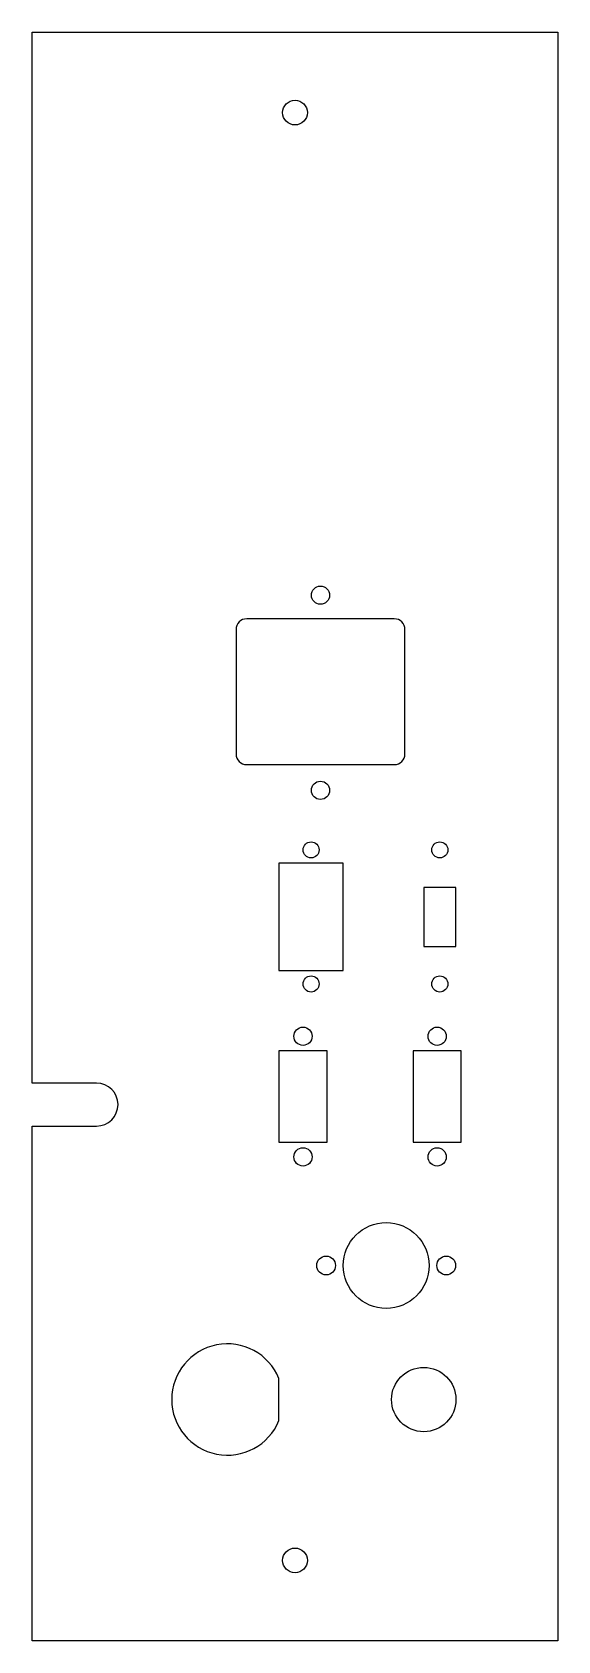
# Model space of a CAD drawing. Header units: millimetres. Extents: x 0 to 98, y -300 to 0.
import ezdxf

# ---------------------------------------------------------------- set-up
doc = ezdxf.new("R2010")
doc.units = ezdxf.units.MM

msp = doc.modelspace()

# ---------------------------------------------------------------- linework, layer by layer
at = {"color": 7, "linetype": 'Continuous', "lineweight": 25}
for p, q in [((0, 0), (98, 0)), ((0, -196), (0, 0)), ((98, 0), (98, -300)), ((67.5, -109.4), (40, -109.4)), ((38, -111.4), (38, -134.6)), ((69.5, -134.6), (69.5, -111.4)), ((40, -136.6), (67.5, -136.6)), ((46, -155), (46, -175)), ((58, -155), (46, -155)), ((58, -175), (58, -155)), ((73, -159.5), (73, -170.5)), ((79, -159.5), (73, -159.5)), ((79, -170.5), (79, -159.5)), ((73, -170.5), (79, -170.5)), ((46, -175), (58, -175)), ((46, -190), (46, -207)), ((55, -190), (46, -190)), ((55, -207), (55, -190)), ((80, -190), (71, -190)), ((71, -190), (71, -207)), ((80, -207), (80, -190)), ((12, -196), (0, -196)), ((0, -204), (12, -204)), ((0, -300), (0, -204)), ((46, -207), (55, -207)), ((71, -207), (80, -207)), ((46, -258.93), (46, -251.07)), ((98, -300), (0, -300))]:
    msp.add_line(p, q, dxfattribs=at)
for centre, radius in [((49, -15), 2.3), ((53.75, -105), 1.7), ((53.75, -141.4), 1.7), ((52, -152.5), 1.5), ((76, -152.5), 1.5), ((52, -177.5), 1.5), ((76, -177.5), 1.5), ((50.5, -187.25), 1.7), ((75.5, -187.25), 1.7), ((50.5, -209.75), 1.7), ((75.5, -209.75), 1.7), ((66, -230), 8), ((54.8, -230), 1.75), ((77.2, -230), 1.75), ((73, -255), 6), ((49, -285), 2.3)]:
    msp.add_circle(centre, radius, dxfattribs=at)
for centre, radius, start, end in [((40, -111.4), 2, 90, 180), ((67.5, -111.4), 2, 0, 90), ((40, -134.6), 2, 180, 270), ((67.5, -134.6), 2, 270, 0), ((12, -200), 4, 270, 90), ((36.4, -255), 10.38, 22.2862, 337.7138)]:
    msp.add_arc(centre, radius, start, end, dxfattribs=at)

doc.saveas('drawing.dxf')
